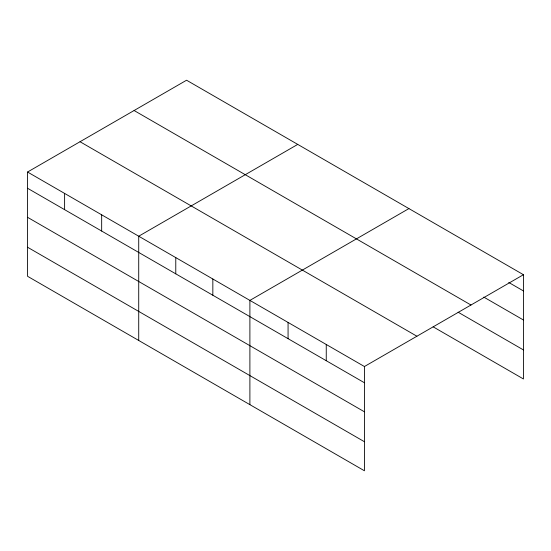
<?xml version="1.0" encoding="UTF-8"?>
<svg xmlns="http://www.w3.org/2000/svg" width="551" height="551" viewBox="0 0 551 551"><rect width="100%" height="100%" fill="white"/><g stroke="black" fill="none" stroke-linecap="round" stroke-linejoin="round"><path stroke-width="0.83" d="M364.431 411.804L364.431 366.525L27.55 172.029L27.55 276.285L364.431 470.781L364.431 411.804L27.55 217.308M433.141 326.833L523.45 378.971L523.45 274.715L186.569 80.219L27.55 172.029M297.74 144.403L138.721 236.214L138.721 340.47M408.911 208.588L249.892 300.398L249.892 404.654M364.431 366.525L523.45 274.715M508.766 282.47L523.45 290.949M483.799 297.106L523.45 320M134.093 110.517L470.974 305.013M458.101 312.197L523.45 349.926M80.026 141.731L416.907 336.227M27.55 188.263L364.431 382.759M27.55 247.234L364.431 441.73M326.254 344.478L326.254 360.712M288.07 322.438L288.07 338.672M212.838 278.999L212.838 295.233M175.776 257.606L175.776 273.84M101.666 214.814L101.666 231.048M64.605 193.422L64.605 209.655"/></g></svg>
